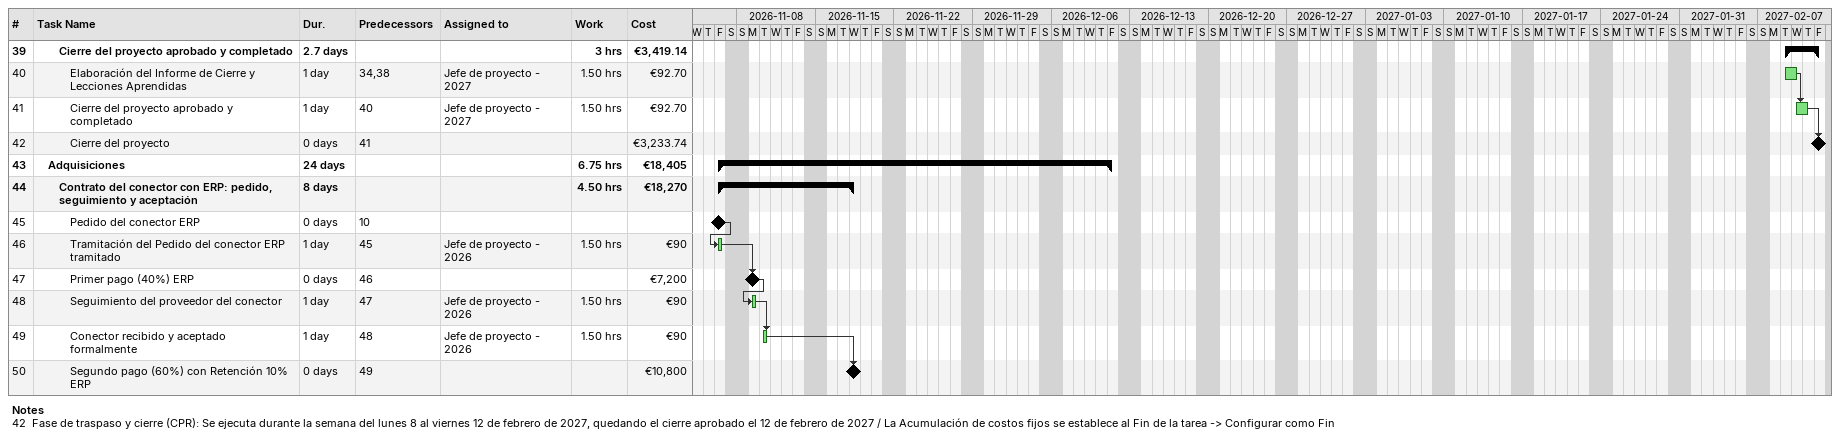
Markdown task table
| ID | Level | Task | Duration | Start | Finish | Predecessors | Resources | Work (h) | Cost (€) |
|---|---|---|---|---|---|---|---|---|---|
| 39 | 3 | **Cierre del proyecto aprobado y completado** | 2.7d | 2027-02-09 | 2027-02-12 |  |  | 3 | 3419.14 |
| 40 | 4 | Elaboración del Informe de Cierre y Lecciones Aprendidas | 1d | 2027-02-09 | 2027-02-10 | 34, 38 | Jefe de proyecto - 2027 | 1.50 | 92.70 |
| 41 | 4 | Cierre del proyecto aprobado y completado | 1d | 2027-02-10 | 2027-02-11 | 40 | Jefe de proyecto - 2027 | 1.50 | 92.70 |
| 42 | 4 | Cierre del proyecto | 0d | 2027-02-12 | 2027-02-12 | 41 |  |  | 3233.74 |
| 43 | 2 | **Adquisiciones** | 24d | 2026-11-06 | 2026-12-11 |  |  | 6.75 | 18405 |
| 44 | 3 | **Contrato del conector con ERP: pedido, seguimiento y aceptación** | 8d | 2026-11-06 | 2026-11-18 |  |  | 4.50 | 18270 |
| 45 | 4 | Pedido del conector ERP | 0d | 2026-11-06 | 2026-11-06 | 10 |  |  |  |
| 46 | 4 | Tramitación del Pedido del conector ERP tramitado | 1d | 2026-11-06 | 2026-11-06 | 45 | Jefe de proyecto - 2026 | 1.50 | 90 |
| 47 | 4 | Primer pago (40%) ERP | 0d | 2026-11-09 | 2026-11-09 | 46 |  |  | 7200 |
| 48 | 4 | Seguimiento del proveedor del conector | 1d | 2026-11-09 | 2026-11-09 | 47 | Jefe de proyecto - 2026 | 1.50 | 90 |
| 49 | 4 | Conector recibido y aceptado formalmente | 1d | 2026-11-10 | 2026-11-10 | 48 | Jefe de proyecto - 2026 | 1.50 | 90 |
| 50 | 4 | Segundo pago (60%) con Retención 10% ERP | 0d | 2026-11-18 | 2026-11-18 | 49 |  |  | 10800 |

Notes
- 42: Fase de traspaso y cierre (CPR): Se ejecuta durante la semana del lunes 8 al viernes 12 de febrero de 2027, quedando el cierre aprobado el 12 de febrero de 2027 / La Acumulación de costos fijos se establece al Fin de la tarea -> Configurar como Fin
